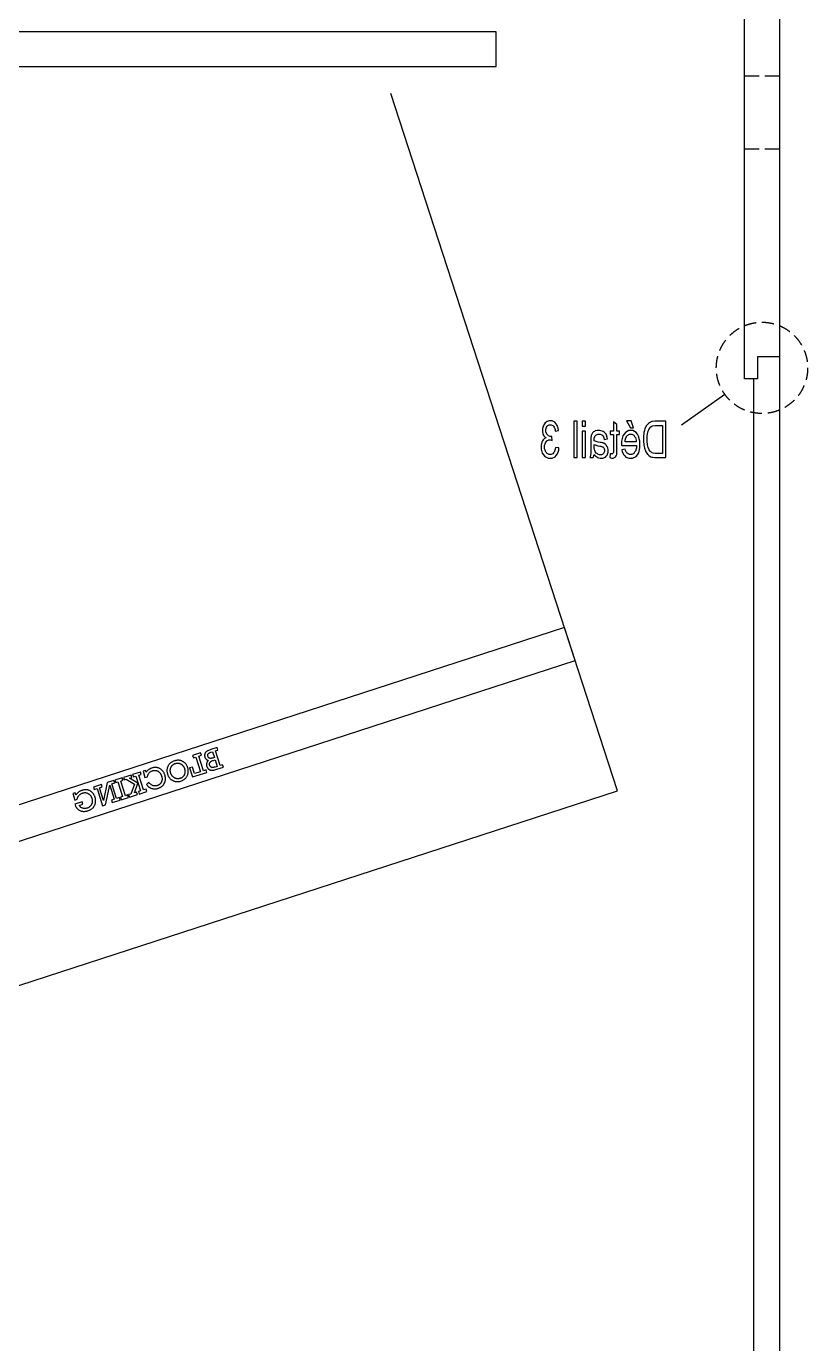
# Model space of a CAD drawing. Extents: x 1 to 138, y 1 to 97.
# Drawn here: x 18.55 to 35.39, y 31.7 to 60.1 of the extents above; entities that cross this region are included whole.
import ezdxf

# ---------------------------------------------------------------- set-up
doc = ezdxf.new("R2010")
doc.units = 0
for name, color, linetype in [('_AIDE', 5, 'CONTINUOUS'), ('_XREF_-_SIDE_-_01', 1, 'CONTINUOUS'), ('PLAN', 18, 'CONTINUOUS'), ('TEXTE', 30, 'CONTINUOUS')]:
    doc.layers.add(name, color=color, linetype=linetype)

msp = doc.modelspace()

# ---------------------------------------------------------------- linework, layer by layer
at = {"layer": '_AIDE'}
msp.add_lwpolyline([(4.34, 34.861), (31.289, 43.617), (26.404, 58.651)], dxfattribs=at)
at = {"layer": '_XREF_-_SIDE_-_01'}
msp.add_lwpolyline([(1.78, 36.751, -0.166818), (1.859, 38.129), (6.545, 48.761, 0.071004), (9.617, 64), (9.617, 67.859, -0.369748), (10.516, 68.909, -0.10487), (34.342, 67.602, -0.3389), (34.779, 67.032), (34.779, 66.284), (34.779, 52.974), (34.779, 9.659), (34.779, 2.178), (33.904, 2.178), (4.34, 2.178), (3.434, 2.178), (3.277, 2.178), (3.277, 28.56, 0.05217)], format="xyb", close=True, dxfattribs=at)
for points in [[(28.675, 59.983), (11.192, 59.983), (11.192, 59.235), (28.675, 59.235)], [(30.145, 47.139), (8.651, 40.155), (8.883, 39.442), (30.377, 46.426)], [(22.366, 44.051), (22.265, 44.367), (22.32, 44.385), (22.303, 44.437), (22.13, 44.382), (22.147, 44.329), (22.199, 44.346), (22.3, 44.03), (22.171, 43.989), (22.125, 44.132), (22.066, 44.113), (22.128, 43.917), (22.437, 44.016), (22.42, 44.068)], [(22.725, 44.166), (22.625, 44.482), (22.676, 44.498), (22.66, 44.551), (22.519, 44.506), (22.492, 44.497), (22.469, 44.488), (22.459, 44.484), (22.45, 44.48), (22.442, 44.476), (22.435, 44.472), (22.428, 44.467), (22.422, 44.462), (22.417, 44.457), (22.411, 44.451), (22.407, 44.444), (22.402, 44.437), (22.398, 44.429), (22.395, 44.42), (22.392, 44.411), (22.39, 44.402), (22.389, 44.393), (22.388, 44.384), (22.388, 44.375), (22.389, 44.365), (22.391, 44.356), (22.394, 44.346), (22.396, 44.339), (22.399, 44.332), (22.403, 44.326), (22.406, 44.319), (22.41, 44.314), (22.414, 44.308), (22.419, 44.303), (22.424, 44.298), (22.429, 44.293), (22.435, 44.289), (22.441, 44.285), (22.447, 44.282), (22.453, 44.279), (22.46, 44.277), (22.467, 44.275), (22.474, 44.274), (22.467, 44.268), (22.46, 44.262), (22.454, 44.255), (22.448, 44.248), (22.443, 44.241), (22.439, 44.233), (22.436, 44.225), (22.433, 44.217), (22.431, 44.208), (22.429, 44.2), (22.428, 44.191), (22.428, 44.182), (22.429, 44.173), (22.43, 44.164), (22.432, 44.156), (22.434, 44.147), (22.437, 44.139), (22.44, 44.132), (22.443, 44.125), (22.447, 44.118), (22.452, 44.111), (22.456, 44.105), (22.461, 44.1), (22.466, 44.094), (22.472, 44.089), (22.478, 44.085), (22.484, 44.081), (22.49, 44.077), (22.496, 44.074), (22.503, 44.071), (22.51, 44.069), (22.516, 44.067), (22.523, 44.065), (22.53, 44.064), (22.538, 44.063), (22.545, 44.063), (22.552, 44.063), (22.559, 44.063), (22.566, 44.064), (22.574, 44.064), (22.589, 44.067), (22.607, 44.071), (22.628, 44.077), (22.651, 44.084), (22.794, 44.129), (22.777, 44.182)], [(22.6, 44.339), (22.56, 44.326), (22.549, 44.323), (22.539, 44.32), (22.529, 44.319), (22.521, 44.318), (22.512, 44.318), (22.505, 44.318), (22.498, 44.32), (22.492, 44.322), (22.486, 44.325), (22.481, 44.328), (22.476, 44.332), (22.472, 44.337), (22.468, 44.343), (22.465, 44.349), (22.462, 44.355), (22.459, 44.363), (22.457, 44.37), (22.456, 44.377), (22.455, 44.384), (22.456, 44.391), (22.457, 44.397), (22.459, 44.403), (22.461, 44.409), (22.465, 44.414), (22.469, 44.42), (22.474, 44.425), (22.48, 44.429), (22.487, 44.434), (22.494, 44.438), (22.502, 44.442), (22.511, 44.445), (22.521, 44.449), (22.561, 44.461)], [(21.072, 43.638), (20.971, 43.955), (21.024, 43.971), (21.007, 44.024), (20.837, 43.97), (20.854, 43.917), (20.908, 43.934), (21.009, 43.618), (20.96, 43.603), (20.977, 43.55), (21.142, 43.602), (21.125, 43.655)], [(21.183, 43.805), (21.138, 43.756), (21.143, 43.749), (21.148, 43.741), (21.154, 43.734), (21.16, 43.727), (21.166, 43.72), (21.172, 43.714), (21.179, 43.708), (21.186, 43.703), (21.193, 43.698), (21.2, 43.693), (21.207, 43.688), (21.215, 43.684), (21.223, 43.681), (21.231, 43.677), (21.239, 43.674), (21.247, 43.671), (21.256, 43.669), (21.265, 43.667), (21.273, 43.665), (21.282, 43.664), (21.291, 43.663), (21.299, 43.662), (21.308, 43.662), (21.317, 43.662), (21.326, 43.662), (21.335, 43.663), (21.344, 43.664), (21.353, 43.665), (21.362, 43.667), (21.371, 43.669), (21.38, 43.671), (21.389, 43.674), (21.401, 43.678), (21.412, 43.682), (21.423, 43.687), (21.433, 43.692), (21.443, 43.698), (21.453, 43.704), (21.462, 43.71), (21.47, 43.717), (21.478, 43.724), (21.486, 43.732), (21.493, 43.74), (21.5, 43.748), (21.507, 43.757), (21.512, 43.766), (21.518, 43.775), (21.523, 43.785), (21.527, 43.795), (21.531, 43.805), (21.535, 43.816), (21.538, 43.826), (21.54, 43.836), (21.542, 43.847), (21.543, 43.858), (21.544, 43.868), (21.544, 43.879), (21.544, 43.89), (21.543, 43.901), (21.542, 43.912), (21.54, 43.923), (21.538, 43.934), (21.535, 43.946), (21.532, 43.957), (21.528, 43.97), (21.523, 43.981), (21.518, 43.993), (21.513, 44.004), (21.507, 44.014), (21.501, 44.024), (21.495, 44.034), (21.488, 44.043), (21.481, 44.051), (21.474, 44.059), (21.466, 44.067), (21.458, 44.074), (21.45, 44.081), (21.441, 44.087), (21.432, 44.093), (21.423, 44.098), (21.413, 44.103), (21.403, 44.108), (21.393, 44.111), (21.383, 44.114), (21.373, 44.117), (21.362, 44.119), (21.352, 44.121), (21.341, 44.122), (21.331, 44.122), (21.32, 44.122), (21.309, 44.121), (21.298, 44.12), (21.286, 44.118), (21.275, 44.116), (21.263, 44.113), (21.252, 44.109), (21.242, 44.106), (21.232, 44.102), (21.222, 44.098), (21.213, 44.094), (21.204, 44.089), (21.195, 44.084), (21.187, 44.079), (21.179, 44.074), (21.172, 44.068), (21.164, 44.062), (21.157, 44.056), (21.151, 44.049), (21.144, 44.042), (21.138, 44.035), (21.132, 44.028), (21.127, 44.02), (21.115, 44.058), (21.06, 44.041), (21.103, 43.905), (21.158, 43.923), (21.16, 43.934), (21.162, 43.946), (21.165, 43.956), (21.169, 43.967), (21.174, 43.977), (21.18, 43.986), (21.186, 43.996), (21.194, 44.005), (21.201, 44.013), (21.21, 44.021), (21.218, 44.028), (21.227, 44.034), (21.236, 44.04), (21.246, 44.045), (21.256, 44.049), (21.266, 44.053), (21.274, 44.055), (21.282, 44.057), (21.29, 44.058), (21.297, 44.059), (21.305, 44.06), (21.312, 44.06), (21.32, 44.06), (21.327, 44.059), (21.335, 44.058), (21.342, 44.057), (21.349, 44.055), (21.356, 44.053), (21.363, 44.05), (21.37, 44.047), (21.377, 44.044), (21.384, 44.04), (21.391, 44.036), (21.397, 44.031), (21.404, 44.027), (21.41, 44.021), (21.415, 44.016), (21.421, 44.01), (21.426, 44.005), (21.431, 43.998), (21.436, 43.992), (21.44, 43.985), (21.444, 43.978), (21.448, 43.97), (21.452, 43.963), (21.455, 43.955), (21.458, 43.947), (21.461, 43.938), (21.464, 43.929), (21.466, 43.92), (21.468, 43.912), (21.469, 43.903), (21.47, 43.895), (21.471, 43.886), (21.471, 43.878), (21.471, 43.87), (21.471, 43.862), (21.47, 43.854), (21.468, 43.846), (21.466, 43.838), (21.464, 43.83), (21.462, 43.823), (21.459, 43.815), (21.455, 43.808), (21.451, 43.801), (21.447, 43.794), (21.443, 43.787), (21.439, 43.781), (21.434, 43.775), (21.429, 43.769), (21.424, 43.764), (21.419, 43.759), (21.413, 43.754), (21.407, 43.75), (21.401, 43.746), (21.395, 43.742), (21.388, 43.738), (21.381, 43.735), (21.374, 43.732), (21.367, 43.73), (21.355, 43.727), (21.342, 43.724), (21.33, 43.723), (21.318, 43.723), (21.305, 43.724), (21.293, 43.726), (21.28, 43.729), (21.268, 43.733), (21.256, 43.738), (21.244, 43.744), (21.233, 43.752), (21.222, 43.76), (21.211, 43.77), (21.201, 43.78), (21.192, 43.792)], [(22.024, 44.118), (22.02, 44.129), (22.016, 44.14), (22.011, 44.151), (22.006, 44.161), (22.001, 44.171), (21.995, 44.18), (21.989, 44.189), (21.982, 44.198), (21.975, 44.206), (21.967, 44.214), (21.96, 44.221), (21.951, 44.228), (21.943, 44.235), (21.934, 44.241), (21.925, 44.247), (21.915, 44.253), (21.905, 44.258), (21.895, 44.262), (21.884, 44.266), (21.874, 44.269), (21.863, 44.272), (21.853, 44.274), (21.842, 44.276), (21.831, 44.277), (21.82, 44.278), (21.809, 44.277), (21.797, 44.277), (21.786, 44.275), (21.774, 44.274), (21.762, 44.271), (21.751, 44.268), (21.739, 44.265), (21.727, 44.261), (21.715, 44.256), (21.704, 44.251), (21.693, 44.246), (21.683, 44.24), (21.673, 44.234), (21.664, 44.228), (21.655, 44.221), (21.647, 44.214), (21.639, 44.206), (21.631, 44.198), (21.624, 44.19), (21.617, 44.181), (21.611, 44.172), (21.605, 44.162), (21.6, 44.152), (21.595, 44.142), (21.591, 44.132), (21.587, 44.121), (21.583, 44.111), (21.581, 44.1), (21.579, 44.09), (21.577, 44.079), (21.576, 44.068), (21.576, 44.057), (21.576, 44.046), (21.576, 44.035), (21.578, 44.024), (21.579, 44.012), (21.582, 44.001), (21.585, 43.989), (21.588, 43.978), (21.592, 43.966), (21.596, 43.955), (21.601, 43.944), (21.606, 43.934), (21.612, 43.924), (21.618, 43.914), (21.624, 43.905), (21.631, 43.896), (21.638, 43.888), (21.646, 43.88), (21.654, 43.872), (21.662, 43.865), (21.671, 43.859), (21.68, 43.852), (21.69, 43.847), (21.7, 43.841), (21.71, 43.836), (21.721, 43.832), (21.731, 43.828), (21.742, 43.825), (21.753, 43.822), (21.764, 43.82), (21.775, 43.818), (21.786, 43.817), (21.797, 43.817), (21.808, 43.817), (21.82, 43.818), (21.831, 43.819), (21.843, 43.821), (21.854, 43.823), (21.866, 43.826), (21.878, 43.83), (21.893, 43.835), (21.908, 43.841), (21.922, 43.848), (21.935, 43.856), (21.947, 43.865), (21.959, 43.874), (21.971, 43.884), (21.982, 43.895), (21.992, 43.907), (22.001, 43.919), (22.008, 43.931), (22.015, 43.944), (22.021, 43.958), (22.026, 43.972), (22.03, 43.986), (22.033, 44.001), (22.035, 44.016), (22.036, 44.031), (22.036, 44.046), (22.035, 44.061), (22.034, 44.075), (22.031, 44.09), (22.028, 44.104)], [(21.954, 44.096), (21.957, 44.087), (21.959, 44.078), (21.961, 44.07), (21.963, 44.062), (21.964, 44.053), (21.964, 44.045), (21.965, 44.037), (21.965, 44.029), (21.964, 44.021), (21.964, 44.013), (21.962, 44.005), (21.961, 43.997), (21.959, 43.989), (21.957, 43.981), (21.954, 43.974), (21.951, 43.966), (21.948, 43.959), (21.944, 43.952), (21.94, 43.945), (21.936, 43.939), (21.931, 43.933), (21.926, 43.927), (21.921, 43.921), (21.915, 43.916), (21.909, 43.911), (21.903, 43.907), (21.897, 43.902), (21.89, 43.898), (21.883, 43.895), (21.875, 43.891), (21.867, 43.888), (21.859, 43.885), (21.851, 43.883), (21.843, 43.881), (21.835, 43.879), (21.827, 43.878), (21.819, 43.878), (21.811, 43.877), (21.804, 43.878), (21.796, 43.878), (21.788, 43.879), (21.781, 43.881), (21.773, 43.883), (21.766, 43.885), (21.758, 43.888), (21.751, 43.891), (21.744, 43.895), (21.736, 43.899), (21.729, 43.903), (21.723, 43.908), (21.716, 43.913), (21.71, 43.918), (21.704, 43.924), (21.698, 43.93), (21.693, 43.935), (21.688, 43.942), (21.683, 43.948), (21.679, 43.955), (21.674, 43.962), (21.67, 43.969), (21.667, 43.976), (21.663, 43.984), (21.66, 43.992), (21.658, 44), (21.655, 44.009), (21.653, 44.017), (21.651, 44.025), (21.65, 44.034), (21.649, 44.042), (21.648, 44.05), (21.648, 44.058), (21.648, 44.066), (21.649, 44.074), (21.65, 44.082), (21.651, 44.09), (21.653, 44.097), (21.655, 44.105), (21.658, 44.113), (21.661, 44.12), (21.664, 44.128), (21.668, 44.135), (21.672, 44.142), (21.676, 44.149), (21.68, 44.156), (21.685, 44.162), (21.69, 44.167), (21.696, 44.173), (21.701, 44.178), (21.707, 44.183), (21.714, 44.188), (21.72, 44.192), (21.727, 44.196), (21.734, 44.2), (21.741, 44.203), (21.749, 44.206), (21.757, 44.209), (21.765, 44.211), (21.773, 44.213), (21.781, 44.215), (21.789, 44.216), (21.797, 44.216), (21.804, 44.217), (21.812, 44.217), (21.819, 44.216), (21.827, 44.215), (21.834, 44.214), (21.842, 44.212), (21.849, 44.21), (21.856, 44.207), (21.863, 44.204), (21.87, 44.201), (21.877, 44.197), (21.884, 44.192), (21.891, 44.188), (21.897, 44.183), (21.903, 44.178), (21.909, 44.173), (21.914, 44.167), (21.919, 44.161), (21.924, 44.155), (21.929, 44.149), (21.933, 44.142), (21.938, 44.135), (21.942, 44.128), (21.945, 44.12), (21.949, 44.112), (21.952, 44.104)], [(22.662, 44.145), (22.638, 44.138), (22.616, 44.131), (22.597, 44.126), (22.581, 44.122), (22.568, 44.12), (22.562, 44.12), (22.556, 44.12), (22.551, 44.121), (22.545, 44.122), (22.54, 44.124), (22.535, 44.126), (22.53, 44.128), (22.525, 44.131), (22.52, 44.135), (22.516, 44.139), (22.512, 44.143), (22.508, 44.148), (22.505, 44.153), (22.502, 44.159), (22.499, 44.165), (22.497, 44.171), (22.495, 44.178), (22.494, 44.184), (22.493, 44.19), (22.493, 44.195), (22.493, 44.201), (22.494, 44.207), (22.495, 44.212), (22.497, 44.217), (22.499, 44.222), (22.501, 44.227), (22.504, 44.232), (22.507, 44.236), (22.511, 44.24), (22.515, 44.244), (22.519, 44.247), (22.523, 44.251), (22.534, 44.257), (22.547, 44.263), (22.563, 44.269), (22.58, 44.275), (22.617, 44.287)], [(20.491, 43.453), (20.39, 43.769), (20.45, 43.788), (20.433, 43.841), (20.289, 43.795), (20.209, 43.408), (20.121, 43.683), (20.181, 43.702), (20.164, 43.755), (19.991, 43.7), (20.008, 43.647), (20.07, 43.667), (20.189, 43.294), (20.254, 43.315), (20.342, 43.739), (20.438, 43.436), (20.378, 43.417), (20.395, 43.364), (20.568, 43.419), (20.551, 43.472)], [(20.683, 43.514), (20.582, 43.83), (20.628, 43.845), (20.611, 43.898), (20.456, 43.848), (20.473, 43.796), (20.519, 43.81), (20.619, 43.494), (20.574, 43.479), (20.591, 43.427), (20.745, 43.476), (20.728, 43.529)], [(20.952, 43.787), (20.77, 43.89), (20.819, 43.906), (20.802, 43.959), (20.637, 43.906), (20.653, 43.853), (20.698, 43.867), (20.875, 43.763), (20.795, 43.55), (20.75, 43.536), (20.767, 43.483), (20.938, 43.538), (20.922, 43.59), (20.876, 43.576)], [(19.745, 43.381), (19.591, 43.332), (19.595, 43.317), (19.599, 43.306), (19.603, 43.296), (19.608, 43.286), (19.613, 43.276), (19.618, 43.267), (19.623, 43.258), (19.629, 43.25), (19.636, 43.242), (19.642, 43.234), (19.649, 43.227), (19.657, 43.221), (19.664, 43.214), (19.672, 43.209), (19.681, 43.203), (19.69, 43.198), (19.699, 43.194), (19.709, 43.19), (19.718, 43.186), (19.728, 43.183), (19.738, 43.18), (19.748, 43.178), (19.758, 43.177), (19.769, 43.176), (19.779, 43.175), (19.79, 43.175), (19.801, 43.176), (19.812, 43.177), (19.823, 43.178), (19.835, 43.18), (19.846, 43.183), (19.858, 43.186), (19.87, 43.189), (19.884, 43.194), (19.897, 43.199), (19.91, 43.205), (19.922, 43.21), (19.933, 43.217), (19.944, 43.223), (19.955, 43.23), (19.964, 43.237), (19.973, 43.245), (19.982, 43.253), (19.99, 43.261), (19.997, 43.27), (20.003, 43.279), (20.009, 43.289), (20.015, 43.299), (20.019, 43.309), (20.024, 43.319), (20.027, 43.33), (20.03, 43.34), (20.033, 43.351), (20.035, 43.361), (20.037, 43.372), (20.038, 43.382), (20.039, 43.393), (20.039, 43.404), (20.039, 43.415), (20.038, 43.426), (20.037, 43.436), (20.035, 43.447), (20.033, 43.458), (20.03, 43.469), (20.026, 43.48), (20.023, 43.492), (20.018, 43.503), (20.014, 43.514), (20.009, 43.524), (20.003, 43.534), (19.998, 43.543), (19.991, 43.552), (19.985, 43.561), (19.978, 43.569), (19.971, 43.577), (19.963, 43.585), (19.955, 43.592), (19.947, 43.599), (19.938, 43.605), (19.929, 43.611), (19.92, 43.617), (19.91, 43.622), (19.9, 43.626), (19.89, 43.63), (19.88, 43.634), (19.87, 43.637), (19.859, 43.639), (19.848, 43.64), (19.838, 43.641), (19.827, 43.642), (19.815, 43.642), (19.804, 43.641), (19.792, 43.64), (19.781, 43.638), (19.769, 43.635), (19.757, 43.632), (19.745, 43.629), (19.734, 43.625), (19.723, 43.621), (19.713, 43.617), (19.703, 43.612), (19.694, 43.607), (19.685, 43.601), (19.676, 43.596), (19.668, 43.589), (19.66, 43.583), (19.652, 43.576), (19.645, 43.569), (19.638, 43.561), (19.631, 43.554), (19.625, 43.545), (19.619, 43.537), (19.614, 43.528), (19.599, 43.575), (19.545, 43.558), (19.589, 43.419), (19.643, 43.436), (19.644, 43.446), (19.647, 43.456), (19.65, 43.466), (19.654, 43.476), (19.658, 43.486), (19.664, 43.496), (19.67, 43.506), (19.677, 43.515), (19.685, 43.525), (19.693, 43.534), (19.702, 43.542), (19.712, 43.549), (19.722, 43.556), (19.733, 43.561), (19.745, 43.566), (19.757, 43.571), (19.765, 43.573), (19.774, 43.575), (19.782, 43.577), (19.79, 43.578), (19.799, 43.579), (19.807, 43.579), (19.815, 43.579), (19.822, 43.579), (19.83, 43.578), (19.838, 43.577), (19.845, 43.575), (19.852, 43.572), (19.86, 43.57), (19.867, 43.567), (19.874, 43.563), (19.881, 43.559), (19.888, 43.555), (19.894, 43.55), (19.9, 43.545), (19.906, 43.54), (19.912, 43.535), (19.917, 43.529), (19.922, 43.523), (19.927, 43.517), (19.932, 43.511), (19.936, 43.504), (19.94, 43.497), (19.944, 43.49), (19.948, 43.483), (19.951, 43.475), (19.954, 43.467), (19.957, 43.459), (19.96, 43.45), (19.962, 43.441), (19.964, 43.431), (19.965, 43.423), (19.966, 43.414), (19.967, 43.405), (19.967, 43.396), (19.967, 43.388), (19.966, 43.38), (19.965, 43.371), (19.964, 43.363), (19.962, 43.355), (19.959, 43.348), (19.956, 43.34), (19.953, 43.332), (19.949, 43.325), (19.945, 43.318), (19.941, 43.311), (19.936, 43.304), (19.931, 43.298), (19.926, 43.292), (19.921, 43.286), (19.915, 43.281), (19.91, 43.276), (19.903, 43.271), (19.897, 43.266), (19.89, 43.262), (19.884, 43.258), (19.876, 43.255), (19.869, 43.251), (19.861, 43.248), (19.853, 43.246), (19.841, 43.242), (19.828, 43.24), (19.816, 43.238), (19.804, 43.237), (19.791, 43.238), (19.779, 43.239), (19.767, 43.242), (19.755, 43.245), (19.743, 43.249), (19.732, 43.255), (19.722, 43.261), (19.718, 43.264), (19.713, 43.267), (19.709, 43.271), (19.705, 43.275), (19.701, 43.279), (19.698, 43.284), (19.691, 43.293), (19.685, 43.304), (19.761, 43.328)]]:
    msp.add_lwpolyline(points, close=True, dxfattribs=at)
at = {"layer": 'PLAN'}
for points in [[(34.03, 52.974), (34.03, 66.284)], [(34.03, 59.038), (34.342, 59.038)], [(34.467, 59.038), (34.779, 59.038)], [(34.03, 57.463), (34.342, 57.463)], [(34.467, 57.463), (34.779, 57.463)], [(34.03, 52.502), (34.03, 52.974)], [(34.779, 52.974), (34.306, 52.974)], [(34.306, 52.974), (34.306, 52.502)], [(34.306, 52.502), (34.03, 52.502)], [(34.227, 9.659), (34.227, 52.502)]]:
    msp.add_lwpolyline(points, dxfattribs=at)
at = {"layer": 'TEXTE'}
for points in [[(34.028, 53.647), (34.031, 53.649), (34.036, 53.651), (34.042, 53.653), (34.048, 53.655), (34.054, 53.658), (34.059, 53.66), (34.065, 53.662), (34.071, 53.664), (34.077, 53.666), (34.083, 53.668), (34.089, 53.67), (34.094, 53.672), (34.1, 53.674), (34.106, 53.676), (34.112, 53.678), (34.118, 53.68), (34.124, 53.682), (34.13, 53.683), (34.136, 53.685), (34.142, 53.687), (34.148, 53.688), (34.154, 53.69), (34.16, 53.691), (34.166, 53.693), (34.172, 53.694), (34.178, 53.696), (34.184, 53.697), (34.19, 53.699), (34.196, 53.7), (34.202, 53.701), (34.208, 53.703), (34.214, 53.704), (34.22, 53.705), (34.226, 53.706), (34.232, 53.707), (34.238, 53.708), (34.244, 53.709), (34.25, 53.71), (34.257, 53.711), (34.263, 53.712), (34.269, 53.713), (34.275, 53.714), (34.276, 53.714)], [(34.404, 53.722), (34.411, 53.722), (34.417, 53.722), (34.423, 53.722), (34.429, 53.722), (34.435, 53.722), (34.442, 53.722), (34.448, 53.721), (34.454, 53.721), (34.46, 53.721), (34.466, 53.72), (34.472, 53.72), (34.479, 53.72), (34.485, 53.719), (34.491, 53.719), (34.497, 53.718), (34.503, 53.717), (34.509, 53.717), (34.516, 53.716), (34.522, 53.715), (34.528, 53.715), (34.534, 53.714), (34.54, 53.713), (34.546, 53.712), (34.552, 53.711), (34.558, 53.71), (34.565, 53.709), (34.571, 53.708), (34.577, 53.707), (34.583, 53.706), (34.589, 53.705), (34.595, 53.704), (34.601, 53.703), (34.607, 53.701), (34.613, 53.7), (34.619, 53.699), (34.625, 53.697), (34.631, 53.696), (34.637, 53.694), (34.643, 53.693), (34.649, 53.691), (34.655, 53.69), (34.659, 53.689)], [(33.708, 53.434), (33.713, 53.438), (33.717, 53.443), (33.722, 53.447), (33.726, 53.451), (33.731, 53.456), (33.735, 53.46), (33.74, 53.464), (33.744, 53.468), (33.749, 53.472), (33.753, 53.476), (33.758, 53.48), (33.763, 53.484), (33.767, 53.488), (33.772, 53.492), (33.777, 53.496), (33.782, 53.5), (33.787, 53.504), (33.791, 53.508), (33.796, 53.512), (33.801, 53.516), (33.806, 53.52), (33.811, 53.523), (33.816, 53.527), (33.821, 53.531), (33.826, 53.534), (33.831, 53.538), (33.836, 53.542), (33.841, 53.545), (33.846, 53.549), (33.851, 53.552), (33.856, 53.556), (33.861, 53.559), (33.867, 53.562), (33.872, 53.566), (33.877, 53.569), (33.882, 53.572), (33.887, 53.576), (33.893, 53.579), (33.898, 53.582), (33.903, 53.585), (33.909, 53.588), (33.912, 53.59)], [(34.781, 53.647), (34.784, 53.646), (34.79, 53.644), (34.795, 53.641), (34.801, 53.639), (34.807, 53.636), (34.812, 53.634), (34.818, 53.631), (34.824, 53.629), (34.829, 53.626), (34.835, 53.623), (34.84, 53.621), (34.846, 53.618), (34.851, 53.615), (34.857, 53.612), (34.862, 53.609), (34.868, 53.606), (34.873, 53.604), (34.879, 53.601), (34.884, 53.598), (34.89, 53.595), (34.895, 53.591), (34.9, 53.588), (34.906, 53.585), (34.911, 53.582), (34.916, 53.579), (34.921, 53.576), (34.927, 53.572), (34.932, 53.569), (34.937, 53.566), (34.942, 53.562), (34.948, 53.559), (34.953, 53.556), (34.958, 53.552), (34.963, 53.549), (34.968, 53.545), (34.973, 53.542), (34.978, 53.538), (34.983, 53.534), (34.988, 53.531), (34.993, 53.527), (34.998, 53.523), (35.003, 53.52), (35.004, 53.519)], [(35.101, 53.434), (35.105, 53.43), (35.109, 53.425), (35.114, 53.421), (35.118, 53.416), (35.122, 53.412), (35.126, 53.407), (35.13, 53.403), (35.135, 53.398), (35.139, 53.394), (35.143, 53.389), (35.147, 53.384), (35.151, 53.38), (35.155, 53.375), (35.159, 53.37), (35.163, 53.365), (35.167, 53.361), (35.171, 53.356), (35.175, 53.351), (35.179, 53.346), (35.182, 53.341), (35.186, 53.336), (35.19, 53.331), (35.194, 53.326), (35.197, 53.322), (35.201, 53.317), (35.205, 53.312), (35.208, 53.306), (35.212, 53.301), (35.215, 53.296), (35.219, 53.291), (35.222, 53.286), (35.226, 53.281), (35.229, 53.276), (35.232, 53.271), (35.236, 53.265), (35.239, 53.26), (35.242, 53.255), (35.245, 53.25), (35.249, 53.244), (35.252, 53.239), (35.255, 53.234), (35.257, 53.23)], [(33.495, 53.115), (33.496, 53.117), (33.499, 53.123), (33.501, 53.129), (33.503, 53.135), (33.506, 53.14), (33.509, 53.146), (33.511, 53.151), (33.514, 53.157), (33.516, 53.163), (33.519, 53.168), (33.522, 53.174), (33.525, 53.179), (33.527, 53.185), (33.53, 53.19), (33.533, 53.196), (33.536, 53.201), (33.539, 53.207), (33.542, 53.212), (33.545, 53.218), (33.548, 53.223), (33.551, 53.228), (33.554, 53.234), (33.557, 53.239), (33.56, 53.244), (33.563, 53.25), (33.567, 53.255), (33.57, 53.26), (33.573, 53.265), (33.577, 53.271), (33.58, 53.276), (33.583, 53.281), (33.587, 53.286), (33.59, 53.291), (33.594, 53.296), (33.597, 53.301), (33.601, 53.306), (33.604, 53.312), (33.608, 53.317), (33.612, 53.322), (33.615, 53.326), (33.619, 53.331), (33.623, 53.336), (33.623, 53.337)], [(35.314, 53.115), (35.315, 53.112), (35.317, 53.106), (35.32, 53.1), (35.322, 53.095), (35.324, 53.089), (35.326, 53.083), (35.329, 53.077), (35.331, 53.071), (35.333, 53.066), (35.335, 53.06), (35.337, 53.054), (35.339, 53.048), (35.341, 53.042), (35.343, 53.036), (35.344, 53.03), (35.346, 53.024), (35.348, 53.018), (35.35, 53.013), (35.352, 53.007), (35.353, 53.001), (35.355, 52.995), (35.356, 52.989), (35.358, 52.983), (35.359, 52.977), (35.361, 52.971), (35.362, 52.965), (35.364, 52.959), (35.365, 52.953), (35.367, 52.947), (35.368, 52.941), (35.369, 52.935), (35.37, 52.928), (35.371, 52.922), (35.373, 52.916), (35.374, 52.91), (35.375, 52.904), (35.376, 52.898), (35.377, 52.892), (35.378, 52.886), (35.379, 52.88), (35.38, 52.874), (35.38, 52.867), (35.38, 52.866)], [(33.42, 52.738), (33.42, 52.744), (33.42, 52.75), (33.42, 52.756), (33.42, 52.763), (33.421, 52.769), (33.421, 52.775), (33.421, 52.781), (33.421, 52.787), (33.422, 52.794), (33.422, 52.8), (33.422, 52.806), (33.423, 52.812), (33.423, 52.818), (33.424, 52.824), (33.424, 52.831), (33.425, 52.837), (33.426, 52.843), (33.426, 52.849), (33.427, 52.855), (33.428, 52.861), (33.429, 52.867), (33.429, 52.874), (33.43, 52.88), (33.431, 52.886), (33.432, 52.892), (33.433, 52.898), (33.434, 52.904), (33.435, 52.91), (33.436, 52.916), (33.437, 52.922), (33.439, 52.928), (33.44, 52.935), (33.441, 52.941), (33.442, 52.947), (33.444, 52.953), (33.445, 52.959), (33.447, 52.965), (33.448, 52.971), (33.449, 52.977), (33.451, 52.983), (33.453, 52.989), (33.454, 52.993)], [(33.495, 52.361), (33.494, 52.364), (33.491, 52.37), (33.489, 52.376), (33.487, 52.381), (33.485, 52.387), (33.483, 52.393), (33.48, 52.399), (33.478, 52.404), (33.476, 52.41), (33.474, 52.416), (33.472, 52.422), (33.47, 52.428), (33.468, 52.434), (33.466, 52.44), (33.464, 52.445), (33.463, 52.451), (33.461, 52.457), (33.459, 52.463), (33.457, 52.469), (33.456, 52.475), (33.454, 52.481), (33.453, 52.487), (33.451, 52.493), (33.449, 52.499), (33.448, 52.505), (33.447, 52.511), (33.445, 52.517), (33.444, 52.523), (33.442, 52.529), (33.441, 52.535), (33.44, 52.541), (33.439, 52.547), (33.437, 52.553), (33.436, 52.56), (33.435, 52.566), (33.434, 52.572), (33.433, 52.578), (33.432, 52.584), (33.431, 52.59), (33.43, 52.596), (33.429, 52.602), (33.429, 52.608), (33.428, 52.609)], [(35.389, 52.738), (35.389, 52.732), (35.389, 52.726), (35.389, 52.719), (35.389, 52.713), (35.388, 52.707), (35.388, 52.701), (35.388, 52.695), (35.388, 52.688), (35.387, 52.682), (35.387, 52.676), (35.387, 52.67), (35.386, 52.664), (35.386, 52.658), (35.385, 52.651), (35.385, 52.645), (35.384, 52.639), (35.383, 52.633), (35.383, 52.627), (35.382, 52.621), (35.381, 52.615), (35.38, 52.608), (35.38, 52.602), (35.379, 52.596), (35.378, 52.59), (35.377, 52.584), (35.376, 52.578), (35.375, 52.572), (35.374, 52.566), (35.373, 52.56), (35.371, 52.553), (35.37, 52.547), (35.369, 52.541), (35.368, 52.535), (35.367, 52.529), (35.365, 52.523), (35.364, 52.517), (35.362, 52.511), (35.361, 52.505), (35.359, 52.499), (35.358, 52.493), (35.356, 52.487), (35.355, 52.483)], [(35.314, 52.361), (35.313, 52.358), (35.31, 52.353), (35.308, 52.347), (35.305, 52.341), (35.303, 52.336), (35.3, 52.33), (35.298, 52.324), (35.295, 52.319), (35.293, 52.313), (35.29, 52.308), (35.287, 52.302), (35.284, 52.297), (35.282, 52.291), (35.279, 52.285), (35.276, 52.28), (35.273, 52.275), (35.27, 52.269), (35.267, 52.264), (35.264, 52.258), (35.261, 52.253), (35.258, 52.247), (35.255, 52.242), (35.252, 52.237), (35.249, 52.231), (35.245, 52.226), (35.242, 52.221), (35.239, 52.216), (35.236, 52.21), (35.232, 52.205), (35.229, 52.2), (35.226, 52.195), (35.222, 52.19), (35.219, 52.185), (35.215, 52.179), (35.212, 52.174), (35.208, 52.169), (35.205, 52.164), (35.201, 52.159), (35.197, 52.154), (35.194, 52.149), (35.19, 52.144), (35.186, 52.139), (35.185, 52.139)], [(33.603, 52.166), (32.67, 51.5)], [(33.708, 52.042), (33.704, 52.046), (33.7, 52.051), (33.695, 52.055), (33.691, 52.06), (33.687, 52.064), (33.683, 52.069), (33.678, 52.073), (33.674, 52.078), (33.67, 52.082), (33.666, 52.087), (33.662, 52.092), (33.658, 52.096), (33.654, 52.101), (33.65, 52.106), (33.646, 52.11), (33.642, 52.115), (33.638, 52.12), (33.634, 52.125), (33.63, 52.13), (33.627, 52.135), (33.623, 52.139), (33.619, 52.144), (33.615, 52.149), (33.612, 52.154), (33.608, 52.159), (33.604, 52.164), (33.601, 52.169), (33.597, 52.174), (33.594, 52.179), (33.59, 52.185), (33.587, 52.19), (33.583, 52.195), (33.58, 52.2), (33.577, 52.205), (33.573, 52.21), (33.57, 52.216), (33.567, 52.221), (33.563, 52.226), (33.56, 52.231), (33.557, 52.237), (33.554, 52.242), (33.552, 52.246)], [(35.101, 52.042), (35.096, 52.037), (35.092, 52.033), (35.087, 52.029), (35.083, 52.025), (35.078, 52.02), (35.074, 52.016), (35.069, 52.012), (35.065, 52.008), (35.06, 52.004), (35.055, 51.999), (35.051, 51.995), (35.046, 51.991), (35.041, 51.987), (35.037, 51.983), (35.032, 51.979), (35.027, 51.975), (35.022, 51.972), (35.018, 51.968), (35.013, 51.964), (35.008, 51.96), (35.003, 51.956), (34.998, 51.953), (34.993, 51.949), (34.988, 51.945), (34.983, 51.941), (34.978, 51.938), (34.973, 51.934), (34.968, 51.931), (34.963, 51.927), (34.958, 51.924), (34.953, 51.92), (34.948, 51.917), (34.942, 51.913), (34.937, 51.91), (34.932, 51.907), (34.927, 51.903), (34.921, 51.9), (34.916, 51.897), (34.911, 51.894), (34.906, 51.891), (34.9, 51.887), (34.897, 51.885)], [(34.028, 51.828), (34.025, 51.83), (34.019, 51.832), (34.014, 51.834), (34.008, 51.837), (34.002, 51.839), (33.997, 51.842), (33.991, 51.845), (33.985, 51.847), (33.98, 51.85), (33.974, 51.853), (33.969, 51.855), (33.963, 51.858), (33.958, 51.861), (33.952, 51.864), (33.947, 51.866), (33.941, 51.869), (33.936, 51.872), (33.93, 51.875), (33.925, 51.878), (33.919, 51.881), (33.914, 51.884), (33.909, 51.887), (33.903, 51.891), (33.898, 51.894), (33.893, 51.897), (33.887, 51.9), (33.882, 51.903), (33.877, 51.907), (33.872, 51.91), (33.867, 51.913), (33.861, 51.917), (33.856, 51.92), (33.851, 51.924), (33.846, 51.927), (33.841, 51.931), (33.836, 51.934), (33.831, 51.938), (33.826, 51.941), (33.821, 51.945), (33.816, 51.949), (33.811, 51.953), (33.806, 51.956), (33.805, 51.957)], [(34.404, 51.753), (34.398, 51.753), (34.392, 51.754), (34.386, 51.754), (34.38, 51.754), (34.374, 51.754), (34.367, 51.754), (34.361, 51.754), (34.355, 51.755), (34.349, 51.755), (34.343, 51.755), (34.336, 51.756), (34.33, 51.756), (34.324, 51.757), (34.318, 51.757), (34.312, 51.758), (34.306, 51.758), (34.3, 51.759), (34.293, 51.76), (34.287, 51.76), (34.281, 51.761), (34.275, 51.762), (34.269, 51.763), (34.263, 51.764), (34.257, 51.765), (34.25, 51.766), (34.244, 51.767), (34.238, 51.768), (34.232, 51.769), (34.226, 51.77), (34.22, 51.771), (34.214, 51.772), (34.208, 51.773), (34.202, 51.775), (34.196, 51.776), (34.19, 51.777), (34.184, 51.779), (34.178, 51.78), (34.172, 51.781), (34.166, 51.783), (34.16, 51.784), (34.154, 51.786), (34.15, 51.787)], [(34.781, 51.828), (34.778, 51.827), (34.773, 51.825), (34.767, 51.823), (34.761, 51.82), (34.755, 51.818), (34.75, 51.816), (34.744, 51.814), (34.738, 51.812), (34.732, 51.81), (34.726, 51.808), (34.72, 51.806), (34.715, 51.804), (34.709, 51.802), (34.703, 51.8), (34.697, 51.798), (34.691, 51.796), (34.685, 51.794), (34.679, 51.793), (34.673, 51.791), (34.667, 51.789), (34.661, 51.788), (34.655, 51.786), (34.649, 51.784), (34.643, 51.783), (34.637, 51.781), (34.631, 51.78), (34.625, 51.779), (34.619, 51.777), (34.613, 51.776), (34.607, 51.775), (34.601, 51.773), (34.595, 51.772), (34.589, 51.771), (34.583, 51.77), (34.577, 51.769), (34.571, 51.768), (34.565, 51.767), (34.558, 51.766), (34.552, 51.765), (34.546, 51.764), (34.54, 51.763), (34.534, 51.762), (34.533, 51.762)]]:
    msp.add_lwpolyline(points, dxfattribs=at)
for points in [[(30.027, 51.011), (29.955, 51.023), (29.948, 50.982), (29.927, 50.923), (29.912, 50.905), (29.897, 50.887), (29.861, 50.869), (29.839, 50.869), (29.813, 50.869), (29.77, 50.892), (29.753, 50.916), (29.735, 50.94), (29.718, 50.998), (29.718, 51.033), (29.718, 51.066), (29.734, 51.121), (29.75, 51.143), (29.767, 51.164), (29.808, 51.186), (29.833, 51.186), (29.843, 51.186), (29.869, 51.18), (29.884, 51.175), (29.876, 51.26), (29.872, 51.26), (29.867, 51.259), (29.864, 51.259), (29.841, 51.259), (29.8, 51.275), (29.781, 51.291), (29.763, 51.307), (29.744, 51.357), (29.744, 51.39), (29.744, 51.417), (29.758, 51.461), (29.771, 51.478), (29.785, 51.496), (29.819, 51.513), (29.841, 51.513), (29.862, 51.513), (29.897, 51.495), (29.911, 51.478), (29.925, 51.46), (29.943, 51.407), (29.947, 51.371), (30.02, 51.389), (30.013, 51.437), (29.983, 51.512), (29.96, 51.539), (29.936, 51.566), (29.878, 51.593), (29.843, 51.593), (29.818, 51.593), (29.774, 51.579), (29.754, 51.565), (29.733, 51.551), (29.702, 51.513), (29.691, 51.49), (29.681, 51.466), (29.67, 51.415), (29.67, 51.388), (29.67, 51.363), (29.68, 51.316), (29.69, 51.295), (29.701, 51.275), (29.731, 51.241), (29.751, 51.229), (29.725, 51.221), (29.684, 51.187), (29.67, 51.162), (29.655, 51.137), (29.641, 51.073), (29.641, 51.035), (29.641, 50.983), (29.669, 50.896), (29.697, 50.86), (29.725, 50.824), (29.797, 50.788), (29.84, 50.788), (29.878, 50.788), (29.943, 50.819), (29.969, 50.85), (29.994, 50.881), (30.024, 50.961)], [(30.422, 50.802), (30.422, 51.589), (30.349, 51.589), (30.349, 50.802)], [(30.602, 51.478), (30.602, 51.589), (30.53, 51.589), (30.53, 51.478)], [(31.132, 50.888), (31.122, 50.803), (31.137, 50.798), (31.164, 50.794), (31.176, 50.794), (31.196, 50.794), (31.227, 50.802), (31.238, 50.811), (31.248, 50.819), (31.264, 50.841), (31.268, 50.855), (31.273, 50.868), (31.277, 50.925), (31.277, 50.969), (31.277, 51.298), (31.331, 51.298), (31.331, 51.373), (31.277, 51.373), (31.277, 51.514), (31.204, 51.572), (31.204, 51.373), (31.132, 51.373), (31.132, 51.298), (31.204, 51.298), (31.204, 50.964), (31.204, 50.943), (31.202, 50.916), (31.201, 50.91), (31.199, 50.904), (31.192, 50.895), (31.188, 50.892), (31.184, 50.888), (31.172, 50.885), (31.164, 50.885), (31.158, 50.885), (31.142, 50.886)], [(31.634, 51.443), (31.581, 51.593), (31.485, 51.593), (31.573, 51.443)], [(32.335, 50.802), (32.335, 51.589), (32.132, 51.589), (32.097, 51.589), (32.045, 51.584), (32.027, 51.578), (32.001, 51.57), (31.958, 51.542), (31.94, 51.522), (31.917, 51.495), (31.882, 51.428), (31.87, 51.387), (31.859, 51.346), (31.847, 51.253), (31.847, 51.2), (31.847, 51.155), (31.855, 51.076), (31.863, 51.041), (31.871, 51.006), (31.891, 50.949), (31.903, 50.926), (31.915, 50.903), (31.942, 50.868), (31.957, 50.855), (31.971, 50.842), (32.006, 50.822), (32.027, 50.815), (32.048, 50.809), (32.095, 50.802), (32.122, 50.802)], [(32.257, 50.895), (32.131, 50.895), (32.102, 50.895), (32.056, 50.902), (32.039, 50.909), (32.022, 50.917), (31.996, 50.937), (31.986, 50.95), (31.972, 50.969), (31.951, 51.018), (31.943, 51.05), (31.935, 51.081), (31.927, 51.157), (31.927, 51.201), (31.927, 51.263), (31.943, 51.358), (31.958, 51.391), (31.973, 51.425), (32.01, 51.469), (32.032, 51.48), (32.047, 51.488), (32.098, 51.496), (32.133, 51.496), (32.257, 51.496)], [(30.602, 50.802), (30.602, 51.373), (30.53, 51.373), (30.53, 50.802)], [(30.783, 50.872), (30.803, 50.849), (30.842, 50.817), (30.86, 50.808), (30.879, 50.799), (30.919, 50.789), (30.94, 50.789), (30.975, 50.789), (31.029, 50.812), (31.048, 50.835), (31.067, 50.858), (31.086, 50.917), (31.086, 50.952), (31.086, 50.973), (31.079, 51.012), (31.072, 51.029), (31.065, 51.046), (31.046, 51.074), (31.035, 51.085), (31.023, 51.095), (30.997, 51.111), (30.982, 51.116), (30.972, 51.12), (30.94, 51.127), (30.918, 51.131), (30.874, 51.138), (30.81, 51.154), (30.789, 51.164), (30.789, 51.174), (30.789, 51.187), (30.789, 51.189), (30.789, 51.219), (30.799, 51.26), (30.809, 51.272), (30.823, 51.289), (30.864, 51.305), (30.891, 51.305), (30.917, 51.305), (30.955, 51.293), (30.967, 51.281), (30.979, 51.269), (30.997, 51.227), (31.003, 51.197), (31.074, 51.21), (31.069, 51.24), (31.053, 51.289), (31.042, 51.308), (31.031, 51.326), (30.999, 51.355), (30.978, 51.365), (30.957, 51.375), (30.908, 51.385), (30.881, 51.385), (30.853, 51.385), (30.809, 51.377), (30.792, 51.368), (30.775, 51.36), (30.75, 51.338), (30.741, 51.325), (30.733, 51.312), (30.722, 51.279), (30.719, 51.259), (30.717, 51.247), (30.715, 51.202), (30.715, 51.17), (30.715, 51.041), (30.715, 50.974), (30.713, 50.888), (30.711, 50.87), (30.708, 50.853), (30.699, 50.818), (30.692, 50.802), (30.768, 50.802), (30.774, 50.817), (30.781, 50.852)], [(31.457, 50.986), (31.382, 50.974), (31.39, 50.93), (31.423, 50.862), (31.447, 50.838), (31.471, 50.813), (31.532, 50.789), (31.57, 50.789), (31.616, 50.789), (31.691, 50.828), (31.718, 50.866), (31.746, 50.905), (31.773, 51.013), (31.773, 51.082), (31.773, 51.154), (31.745, 51.266), (31.718, 51.306), (31.69, 51.346), (31.618, 51.385), (31.574, 51.385), (31.531, 51.385), (31.461, 51.346), (31.433, 51.307), (31.406, 51.269), (31.379, 51.159), (31.379, 51.088), (31.379, 51.084), (31.379, 51.071), (31.38, 51.062), (31.699, 51.062), (31.697, 51.016), (31.677, 50.944), (31.659, 50.919), (31.641, 50.894), (31.596, 50.869), (31.569, 50.869), (31.55, 50.869), (31.516, 50.883), (31.501, 50.897), (31.487, 50.911), (31.465, 50.955)], [(31.695, 51.142), (31.456, 51.142), (31.458, 51.178), (31.472, 51.232), (31.483, 51.25), (31.501, 51.278), (31.545, 51.306), (31.573, 51.306), (31.598, 51.306), (31.64, 51.284), (31.657, 51.261), (31.674, 51.239), (31.693, 51.179)], [(30.789, 51.088), (30.808, 51.078), (30.867, 51.059), (30.907, 51.052), (30.929, 51.048), (30.961, 51.038), (30.97, 51.033), (30.979, 51.027), (30.994, 51.011), (30.999, 51.001), (31.004, 50.991), (31.009, 50.968), (31.009, 50.955), (31.009, 50.936), (30.998, 50.904), (30.987, 50.891), (30.976, 50.878), (30.944, 50.865), (30.923, 50.865), (30.902, 50.865), (30.865, 50.877), (30.848, 50.889), (30.832, 50.902), (30.808, 50.935), (30.801, 50.956), (30.795, 50.973), (30.789, 51.021), (30.789, 51.053)]]:
    msp.add_lwpolyline(points, close=True, dxfattribs=at)

doc.saveas('drawing.dxf')
